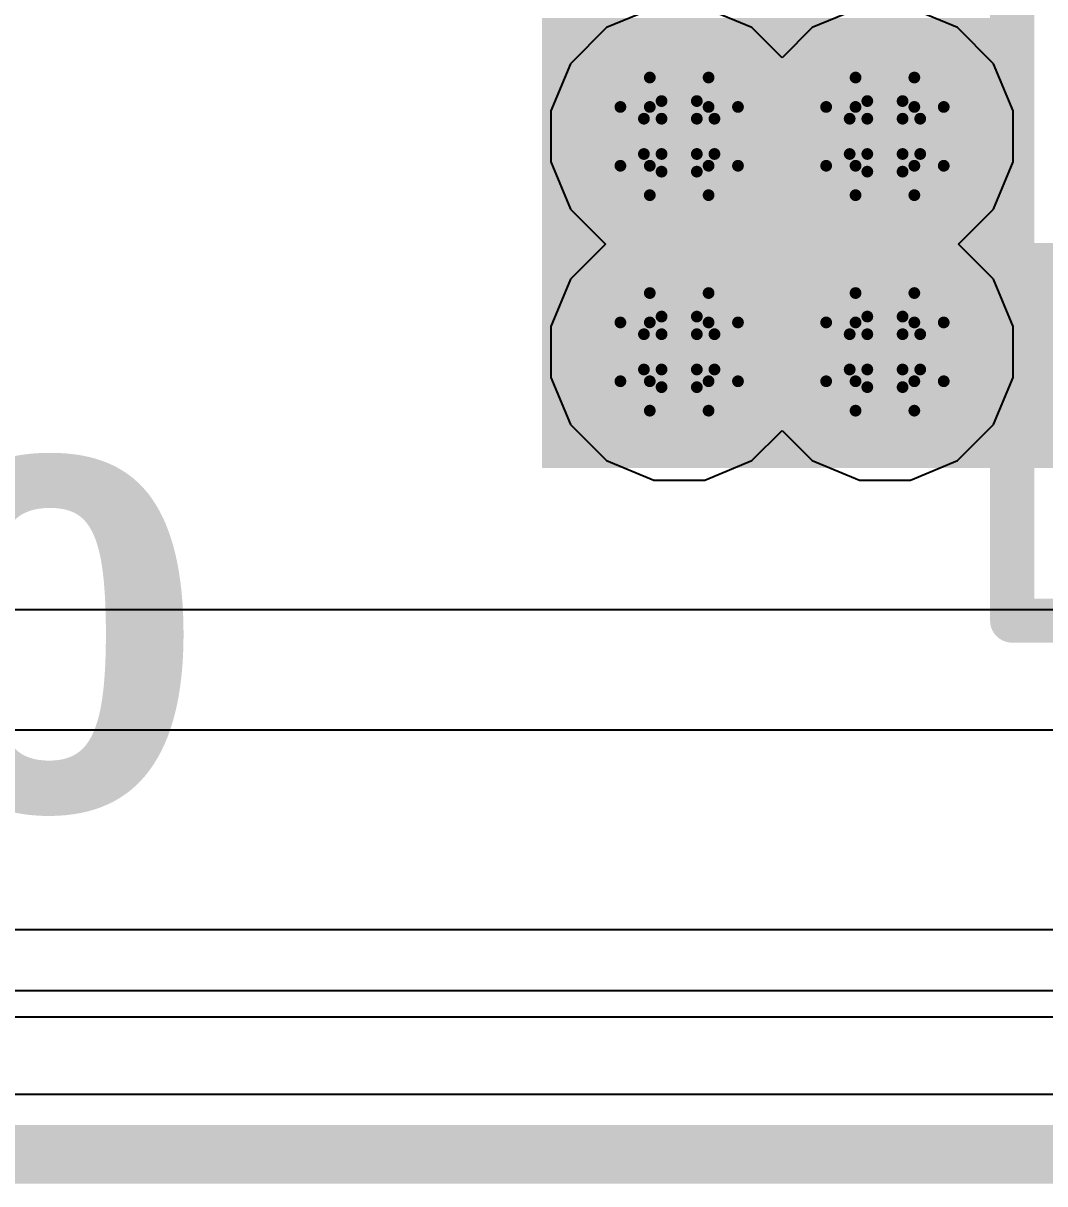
# Model space of a CAD drawing. Header units: inches. Extents: x -3 to 5259, y -3 to 5282.
# Drawn here: x 23.16 to 27.57, y -2.85 to 2.16 of the extents above; entities that cross this region are included whole.
import ezdxf

# ---------------------------------------------------------------- set-up
doc = ezdxf.new("R2010")
doc.units = ezdxf.units.IN
for name, color, linetype in [('Board Outline', 216, 'Continuous'), ('Bottom Layer', 5, 'Continuous'), ('Bottom Solder', 6, 'Continuous'), ('Drill Drawing', 1, 'Continuous'), ('Layer 1', 16, 'Continuous'), ('Layer 2', 76, 'Continuous'), ('Top Layer', 1, 'Continuous'), ('Top Overlay', 2, 'Continuous'), ('Top Solder', 216, 'Continuous'), ('Via Holes', 16, 'Continuous')]:
    doc.layers.add(name, color=color, linetype=linetype)
doc.styles.add('Arial Black_Bold', font='', dxfattribs={"height": 0.2})
doc.styles.get('Arial Black_Bold').set_extended_font_data('Arial Black', bold=True)

msp = doc.modelspace()

# ---------------------------------------------------------------- hatches: boundary and pattern name
at = {"layer": 'Bottom Layer'}
h = msp.add_hatch(color=5, dxfattribs=at)
edge = h.paths.add_edge_path()
edge.add_arc((25.9934, 1.6743), 0.3, 0, 360)
h = msp.add_hatch(color=5, dxfattribs=at)
edge = h.paths.add_edge_path()
edge.add_arc((26.8824, 1.6743), 0.3, 0, 360)
h = msp.add_hatch(color=5, dxfattribs=at)
edge = h.paths.add_edge_path()
edge.add_arc((25.9934, 0.7436), 0.3, 0, 360)
h = msp.add_hatch(color=5, dxfattribs=at)
edge = h.paths.add_edge_path()
edge.add_arc((26.8824, 0.7436), 0.3, 0, 360)
at = {"layer": 'Bottom Solder'}
h = msp.add_hatch(color=6, dxfattribs=at)
edge = h.paths.add_edge_path()
edge.add_arc((25.9934, 1.6743), 0.4016, 0, 360)
h = msp.add_hatch(color=6, dxfattribs=at)
edge = h.paths.add_edge_path()
edge.add_arc((26.8824, 1.6743), 0.4016, 0, 360)
h = msp.add_hatch(color=6, dxfattribs=at)
edge = h.paths.add_edge_path()
edge.add_arc((25.9934, 0.7436), 0.4016, 0, 360)
h = msp.add_hatch(color=6, dxfattribs=at)
edge = h.paths.add_edge_path()
edge.add_arc((26.8824, 0.7436), 0.4016, 0, 360)
at = {"layer": 'Layer 1'}
h = msp.add_hatch(color=16, dxfattribs=at)
edge = h.paths.add_edge_path()
edge.add_arc((25.9934, 1.6743), 0.3, 0, 360)
h = msp.add_hatch(color=16, dxfattribs=at)
edge = h.paths.add_edge_path()
edge.add_arc((26.8824, 1.6743), 0.3, 0, 360)
h = msp.add_hatch(color=16, dxfattribs=at)
edge = h.paths.add_edge_path()
edge.add_arc((25.9934, 0.7436), 0.3, 0, 360)
h = msp.add_hatch(color=16, dxfattribs=at)
edge = h.paths.add_edge_path()
edge.add_arc((26.8824, 0.7436), 0.3, 0, 360)
at = {"layer": 'Layer 2'}
h = msp.add_hatch(color=76, dxfattribs=at)
edge = h.paths.add_edge_path()
edge.add_arc((25.9934, 1.6743), 0.3, 0, 360)
h = msp.add_hatch(color=76, dxfattribs=at)
edge = h.paths.add_edge_path()
edge.add_arc((26.8824, 1.6743), 0.3, 0, 360)
h = msp.add_hatch(color=76, dxfattribs=at)
edge = h.paths.add_edge_path()
edge.add_arc((25.9934, 0.7436), 0.3, 0, 360)
h = msp.add_hatch(color=76, dxfattribs=at)
edge = h.paths.add_edge_path()
edge.add_arc((26.8824, 0.7436), 0.3, 0, 360)
at = {"layer": 'Top Layer'}
for points in [[(25.4, 0.2422), (27.4956, 0.2422), (27.4956, 2.1859), (25.4, 2.1859)], [(25.4, 0.2422), (28.7619, 0.2422), (28.7619, 1.2135), (25.4, 1.2135)]]:
    msp.add_hatch(color=1, dxfattribs=at).paths.add_polyline_path(points)
h = msp.add_hatch(color=1, dxfattribs=at)
edge = h.paths.add_edge_path()
edge.add_arc((25.9934, 1.6743), 0.3, 0, 360)
h = msp.add_hatch(color=1, dxfattribs=at)
edge = h.paths.add_edge_path()
edge.add_arc((26.8824, 1.6743), 0.3, 0, 360)
h = msp.add_hatch(color=1, dxfattribs=at)
edge = h.paths.add_edge_path()
edge.add_arc((25.9934, 0.7436), 0.3, 0, 360)
h = msp.add_hatch(color=1, dxfattribs=at)
edge = h.paths.add_edge_path()
edge.add_arc((26.8824, 0.7436), 0.3, 0, 360)
at = {"layer": 'Top Solder'}
h = msp.add_hatch(color=216, dxfattribs=at)
edge = h.paths.add_edge_path()
edge.add_arc((25.9934, 1.6743), 0.4016, 0, 360)
h = msp.add_hatch(color=216, dxfattribs=at)
edge = h.paths.add_edge_path()
edge.add_arc((26.8824, 1.6743), 0.4016, 0, 360)
h = msp.add_hatch(color=216, dxfattribs=at)
edge = h.paths.add_edge_path()
edge.add_arc((25.9934, 0.7436), 0.4016, 0, 360)
h = msp.add_hatch(color=216, dxfattribs=at)
edge = h.paths.add_edge_path()
edge.add_arc((26.8824, 0.7436), 0.4016, 0, 360)
at = {"layer": 'Via Holes'}
h = msp.add_hatch(color=7, dxfattribs=at)
edge = h.paths.add_edge_path()
edge.add_arc((25.9934, 1.6743), 0.15, 0, 360)
h = msp.add_hatch(color=7, dxfattribs=at)
edge = h.paths.add_edge_path()
edge.add_arc((26.8824, 1.6743), 0.15, 0, 360)
h = msp.add_hatch(color=7, dxfattribs=at)
edge = h.paths.add_edge_path()
edge.add_arc((25.9934, 0.7436), 0.15, 0, 360)
h = msp.add_hatch(color=7, dxfattribs=at)
edge = h.paths.add_edge_path()
edge.add_arc((26.8824, 0.7436), 0.15, 0, 360)

# ---------------------------------------------------------------- linework, layer by layer
at = {"layer": 'Board Outline'}
msp.add_lwpolyline([(-2.7223, -2.7223, 0.254, 0.254, 0), (147.2777, -2.7223, 0.254, 0.254, 0)], format="xyseb", dxfattribs=at)
at = {"layer": 'Bottom Layer'}
msp.add_line((139.342, -1.7526), (5.2329, -1.7526), dxfattribs=at)
at = {"layer": 'Drill Drawing'}
for points in [[(25.8664, 1.8013, 0.0508, 0.0508, 0), (25.8664, 1.9283, 0.0508, 0.0508, 0)], [(25.8664, 1.9283, 0.0508, 0.0508, 0), (26.1204, 1.9283, 0.0508, 0.0508, 0)], [(26.1204, 1.8013, 0.0508, 0.0508, 0), (26.1204, 1.9283, 0.0508, 0.0508, 0)], [(26.7554, 1.8013, 0.0508, 0.0508, 0), (26.7554, 1.9283, 0.0508, 0.0508, 0)], [(26.7554, 1.9283, 0.0508, 0.0508, 0), (27.0094, 1.9283, 0.0508, 0.0508, 0)], [(27.0094, 1.8013, 0.0508, 0.0508, 0), (27.0094, 1.9283, 0.0508, 0.0508, 0)], [(25.7394, 1.5473, 0.0508, 0.0508, 0), (25.7394, 1.8013, 0.0508, 0.0508, 0)], [(25.7394, 1.8013, 0.0508, 0.0508, 0), (25.8664, 1.8013, 0.0508, 0.0508, 0)], [(25.9172, 1.7505, 0.0508, 0.0508, 0), (25.9172, 1.8267, 0.0508, 0.0508, 0)], [(25.9172, 1.8267, 0.0508, 0.0508, 0), (26.0696, 1.8267, 0.0508, 0.0508, 0)], [(26.0696, 1.7505, 0.0508, 0.0508, 0), (26.0696, 1.8267, 0.0508, 0.0508, 0)], [(26.1204, 1.8013, 0.0508, 0.0508, 0), (26.2474, 1.8013, 0.0508, 0.0508, 0)], [(26.2474, 1.5473, 0.0508, 0.0508, 0), (26.2474, 1.8013, 0.0508, 0.0508, 0)], [(26.6284, 1.5473, 0.0508, 0.0508, 0), (26.6284, 1.8013, 0.0508, 0.0508, 0)], [(26.6284, 1.8013, 0.0508, 0.0508, 0), (26.7554, 1.8013, 0.0508, 0.0508, 0)], [(26.8062, 1.7505, 0.0508, 0.0508, 0), (26.8062, 1.8267, 0.0508, 0.0508, 0)], [(26.8062, 1.8267, 0.0508, 0.0508, 0), (26.9586, 1.8267, 0.0508, 0.0508, 0)], [(26.9586, 1.7505, 0.0508, 0.0508, 0), (26.9586, 1.8267, 0.0508, 0.0508, 0)], [(27.0094, 1.8013, 0.0508, 0.0508, 0), (27.1364, 1.8013, 0.0508, 0.0508, 0)], [(27.1364, 1.5473, 0.0508, 0.0508, 0), (27.1364, 1.8013, 0.0508, 0.0508, 0)], [(25.841, 1.5981, 0.0508, 0.0508, 0), (25.841, 1.7505, 0.0508, 0.0508, 0)], [(25.841, 1.7505, 0.0508, 0.0508, 0), (25.9172, 1.7505, 0.0508, 0.0508, 0)], [(26.0696, 1.7505, 0.0508, 0.0508, 0), (26.1458, 1.7505, 0.0508, 0.0508, 0)], [(26.1458, 1.5981, 0.0508, 0.0508, 0), (26.1458, 1.7505, 0.0508, 0.0508, 0)], [(26.73, 1.5981, 0.0508, 0.0508, 0), (26.73, 1.7505, 0.0508, 0.0508, 0)], [(26.73, 1.7505, 0.0508, 0.0508, 0), (26.8062, 1.7505, 0.0508, 0.0508, 0)], [(26.9586, 1.7505, 0.0508, 0.0508, 0), (27.0348, 1.7505, 0.0508, 0.0508, 0)], [(27.0348, 1.5981, 0.0508, 0.0508, 0), (27.0348, 1.7505, 0.0508, 0.0508, 0)], [(25.841, 1.5981, 0.0508, 0.0508, 0), (25.9172, 1.5981, 0.0508, 0.0508, 0)], [(25.9172, 1.5219, 0.0508, 0.0508, 0), (25.9172, 1.5981, 0.0508, 0.0508, 0)], [(26.0696, 1.5981, 0.0508, 0.0508, 0), (26.1458, 1.5981, 0.0508, 0.0508, 0)], [(26.0696, 1.5219, 0.0508, 0.0508, 0), (26.0696, 1.5981, 0.0508, 0.0508, 0)], [(26.73, 1.5981, 0.0508, 0.0508, 0), (26.8062, 1.5981, 0.0508, 0.0508, 0)], [(26.8062, 1.5219, 0.0508, 0.0508, 0), (26.8062, 1.5981, 0.0508, 0.0508, 0)], [(26.9586, 1.5981, 0.0508, 0.0508, 0), (27.0348, 1.5981, 0.0508, 0.0508, 0)], [(26.9586, 1.5219, 0.0508, 0.0508, 0), (26.9586, 1.5981, 0.0508, 0.0508, 0)], [(25.7394, 1.5473, 0.0508, 0.0508, 0), (25.8664, 1.5473, 0.0508, 0.0508, 0)], [(25.8664, 1.4203, 0.0508, 0.0508, 0), (25.8664, 1.5473, 0.0508, 0.0508, 0)], [(26.1204, 1.5473, 0.0508, 0.0508, 0), (26.2474, 1.5473, 0.0508, 0.0508, 0)], [(26.1204, 1.4203, 0.0508, 0.0508, 0), (26.1204, 1.5473, 0.0508, 0.0508, 0)], [(26.6284, 1.5473, 0.0508, 0.0508, 0), (26.7554, 1.5473, 0.0508, 0.0508, 0)], [(26.7554, 1.4203, 0.0508, 0.0508, 0), (26.7554, 1.5473, 0.0508, 0.0508, 0)], [(27.0094, 1.5473, 0.0508, 0.0508, 0), (27.1364, 1.5473, 0.0508, 0.0508, 0)], [(27.0094, 1.4203, 0.0508, 0.0508, 0), (27.0094, 1.5473, 0.0508, 0.0508, 0)], [(25.9172, 1.5219, 0.0508, 0.0508, 0), (26.0696, 1.5219, 0.0508, 0.0508, 0)], [(26.8062, 1.5219, 0.0508, 0.0508, 0), (26.9586, 1.5219, 0.0508, 0.0508, 0)], [(25.8664, 1.4203, 0.0508, 0.0508, 0), (26.1204, 1.4203, 0.0508, 0.0508, 0)], [(26.7554, 1.4203, 0.0508, 0.0508, 0), (27.0094, 1.4203, 0.0508, 0.0508, 0)], [(25.8664, 0.8706, 0.0508, 0.0508, 0), (25.8664, 0.9976, 0.0508, 0.0508, 0)], [(25.8664, 0.9976, 0.0508, 0.0508, 0), (26.1204, 0.9976, 0.0508, 0.0508, 0)], [(26.1204, 0.8706, 0.0508, 0.0508, 0), (26.1204, 0.9976, 0.0508, 0.0508, 0)], [(26.7554, 0.8706, 0.0508, 0.0508, 0), (26.7554, 0.9976, 0.0508, 0.0508, 0)], [(26.7554, 0.9976, 0.0508, 0.0508, 0), (27.0094, 0.9976, 0.0508, 0.0508, 0)], [(27.0094, 0.8706, 0.0508, 0.0508, 0), (27.0094, 0.9976, 0.0508, 0.0508, 0)], [(25.9172, 0.8198, 0.0508, 0.0508, 0), (25.9172, 0.896, 0.0508, 0.0508, 0)], [(25.9172, 0.896, 0.0508, 0.0508, 0), (26.0696, 0.896, 0.0508, 0.0508, 0)], [(26.0696, 0.8198, 0.0508, 0.0508, 0), (26.0696, 0.896, 0.0508, 0.0508, 0)], [(26.8062, 0.8198, 0.0508, 0.0508, 0), (26.8062, 0.896, 0.0508, 0.0508, 0)], [(26.8062, 0.896, 0.0508, 0.0508, 0), (26.9586, 0.896, 0.0508, 0.0508, 0)], [(26.9586, 0.8198, 0.0508, 0.0508, 0), (26.9586, 0.896, 0.0508, 0.0508, 0)], [(25.7394, 0.6166, 0.0508, 0.0508, 0), (25.7394, 0.8706, 0.0508, 0.0508, 0)], [(25.7394, 0.8706, 0.0508, 0.0508, 0), (25.8664, 0.8706, 0.0508, 0.0508, 0)], [(26.1204, 0.8706, 0.0508, 0.0508, 0), (26.2474, 0.8706, 0.0508, 0.0508, 0)], [(26.2474, 0.6166, 0.0508, 0.0508, 0), (26.2474, 0.8706, 0.0508, 0.0508, 0)], [(26.6284, 0.6166, 0.0508, 0.0508, 0), (26.6284, 0.8706, 0.0508, 0.0508, 0)], [(26.6284, 0.8706, 0.0508, 0.0508, 0), (26.7554, 0.8706, 0.0508, 0.0508, 0)], [(27.0094, 0.8706, 0.0508, 0.0508, 0), (27.1364, 0.8706, 0.0508, 0.0508, 0)], [(27.1364, 0.6166, 0.0508, 0.0508, 0), (27.1364, 0.8706, 0.0508, 0.0508, 0)], [(25.841, 0.6674, 0.0508, 0.0508, 0), (25.841, 0.8198, 0.0508, 0.0508, 0)], [(25.841, 0.8198, 0.0508, 0.0508, 0), (25.9172, 0.8198, 0.0508, 0.0508, 0)], [(26.0696, 0.8198, 0.0508, 0.0508, 0), (26.1458, 0.8198, 0.0508, 0.0508, 0)], [(26.1458, 0.6674, 0.0508, 0.0508, 0), (26.1458, 0.8198, 0.0508, 0.0508, 0)], [(26.73, 0.6674, 0.0508, 0.0508, 0), (26.73, 0.8198, 0.0508, 0.0508, 0)], [(26.73, 0.8198, 0.0508, 0.0508, 0), (26.8062, 0.8198, 0.0508, 0.0508, 0)], [(26.9586, 0.8198, 0.0508, 0.0508, 0), (27.0348, 0.8198, 0.0508, 0.0508, 0)], [(27.0348, 0.6674, 0.0508, 0.0508, 0), (27.0348, 0.8198, 0.0508, 0.0508, 0)], [(25.841, 0.6674, 0.0508, 0.0508, 0), (25.9172, 0.6674, 0.0508, 0.0508, 0)], [(25.9172, 0.5912, 0.0508, 0.0508, 0), (25.9172, 0.6674, 0.0508, 0.0508, 0)], [(26.0696, 0.6674, 0.0508, 0.0508, 0), (26.1458, 0.6674, 0.0508, 0.0508, 0)], [(26.0696, 0.5912, 0.0508, 0.0508, 0), (26.0696, 0.6674, 0.0508, 0.0508, 0)], [(26.73, 0.6674, 0.0508, 0.0508, 0), (26.8062, 0.6674, 0.0508, 0.0508, 0)], [(26.8062, 0.5912, 0.0508, 0.0508, 0), (26.8062, 0.6674, 0.0508, 0.0508, 0)], [(26.9586, 0.6674, 0.0508, 0.0508, 0), (27.0348, 0.6674, 0.0508, 0.0508, 0)], [(26.9586, 0.5912, 0.0508, 0.0508, 0), (26.9586, 0.6674, 0.0508, 0.0508, 0)], [(25.7394, 0.6166, 0.0508, 0.0508, 0), (25.8664, 0.6166, 0.0508, 0.0508, 0)], [(25.8664, 0.4896, 0.0508, 0.0508, 0), (25.8664, 0.6166, 0.0508, 0.0508, 0)], [(25.9172, 0.5912, 0.0508, 0.0508, 0), (26.0696, 0.5912, 0.0508, 0.0508, 0)], [(26.1204, 0.6166, 0.0508, 0.0508, 0), (26.2474, 0.6166, 0.0508, 0.0508, 0)], [(26.1204, 0.4896, 0.0508, 0.0508, 0), (26.1204, 0.6166, 0.0508, 0.0508, 0)], [(26.6284, 0.6166, 0.0508, 0.0508, 0), (26.7554, 0.6166, 0.0508, 0.0508, 0)], [(26.7554, 0.4896, 0.0508, 0.0508, 0), (26.7554, 0.6166, 0.0508, 0.0508, 0)], [(26.8062, 0.5912, 0.0508, 0.0508, 0), (26.9586, 0.5912, 0.0508, 0.0508, 0)], [(27.0094, 0.6166, 0.0508, 0.0508, 0), (27.1364, 0.6166, 0.0508, 0.0508, 0)], [(27.0094, 0.4896, 0.0508, 0.0508, 0), (27.0094, 0.6166, 0.0508, 0.0508, 0)], [(25.8664, 0.4896, 0.0508, 0.0508, 0), (26.1204, 0.4896, 0.0508, 0.0508, 0)], [(26.7554, 0.4896, 0.0508, 0.0508, 0), (27.0094, 0.4896, 0.0508, 0.0508, 0)]]:
    msp.add_lwpolyline(points, format="xyseb", dxfattribs=at)
for points in [[(25.8537, 1.9283, 0.0254, 0.0254, 1), (25.8791, 1.9283, 0.0254, 0.0254, 1)], [(25.8537, 1.9283, 0.0254, 0.0254, 1), (25.8791, 1.9283, 0.0254, 0.0254, 1)], [(26.1077, 1.9283, 0.0254, 0.0254, 1), (26.1331, 1.9283, 0.0254, 0.0254, 1)], [(26.1077, 1.9283, 0.0254, 0.0254, 1), (26.1331, 1.9283, 0.0254, 0.0254, 1)], [(26.7427, 1.9283, 0.0254, 0.0254, 1), (26.7681, 1.9283, 0.0254, 0.0254, 1)], [(26.7427, 1.9283, 0.0254, 0.0254, 1), (26.7681, 1.9283, 0.0254, 0.0254, 1)], [(26.9967, 1.9283, 0.0254, 0.0254, 1), (27.0221, 1.9283, 0.0254, 0.0254, 1)], [(26.9967, 1.9283, 0.0254, 0.0254, 1), (27.0221, 1.9283, 0.0254, 0.0254, 1)], [(25.7267, 1.8013, 0.0254, 0.0254, 1), (25.7521, 1.8013, 0.0254, 0.0254, 1)], [(25.7267, 1.8013, 0.0254, 0.0254, 1), (25.7521, 1.8013, 0.0254, 0.0254, 1)], [(25.8537, 1.8013, 0.0254, 0.0254, 1), (25.8791, 1.8013, 0.0254, 0.0254, 1)], [(25.8537, 1.8013, 0.0254, 0.0254, 1), (25.8791, 1.8013, 0.0254, 0.0254, 1)], [(25.9045, 1.8267, 0.0254, 0.0254, 1), (25.9299, 1.8267, 0.0254, 0.0254, 1)], [(25.9045, 1.8267, 0.0254, 0.0254, 1), (25.9299, 1.8267, 0.0254, 0.0254, 1)], [(26.0569, 1.8267, 0.0254, 0.0254, 1), (26.0823, 1.8267, 0.0254, 0.0254, 1)], [(26.0569, 1.8267, 0.0254, 0.0254, 1), (26.0823, 1.8267, 0.0254, 0.0254, 1)], [(26.1077, 1.8013, 0.0254, 0.0254, 1), (26.1331, 1.8013, 0.0254, 0.0254, 1)], [(26.1077, 1.8013, 0.0254, 0.0254, 1), (26.1331, 1.8013, 0.0254, 0.0254, 1)], [(26.2347, 1.8013, 0.0254, 0.0254, 1), (26.2601, 1.8013, 0.0254, 0.0254, 1)], [(26.2347, 1.8013, 0.0254, 0.0254, 1), (26.2601, 1.8013, 0.0254, 0.0254, 1)], [(26.6157, 1.8013, 0.0254, 0.0254, 1), (26.6411, 1.8013, 0.0254, 0.0254, 1)], [(26.6157, 1.8013, 0.0254, 0.0254, 1), (26.6411, 1.8013, 0.0254, 0.0254, 1)], [(26.7427, 1.8013, 0.0254, 0.0254, 1), (26.7681, 1.8013, 0.0254, 0.0254, 1)], [(26.7427, 1.8013, 0.0254, 0.0254, 1), (26.7681, 1.8013, 0.0254, 0.0254, 1)], [(26.7935, 1.8267, 0.0254, 0.0254, 1), (26.8189, 1.8267, 0.0254, 0.0254, 1)], [(26.7935, 1.8267, 0.0254, 0.0254, 1), (26.8189, 1.8267, 0.0254, 0.0254, 1)], [(26.9459, 1.8267, 0.0254, 0.0254, 1), (26.9713, 1.8267, 0.0254, 0.0254, 1)], [(26.9459, 1.8267, 0.0254, 0.0254, 1), (26.9713, 1.8267, 0.0254, 0.0254, 1)], [(26.9967, 1.8013, 0.0254, 0.0254, 1), (27.0221, 1.8013, 0.0254, 0.0254, 1)], [(26.9967, 1.8013, 0.0254, 0.0254, 1), (27.0221, 1.8013, 0.0254, 0.0254, 1)], [(27.1237, 1.8013, 0.0254, 0.0254, 1), (27.1491, 1.8013, 0.0254, 0.0254, 1)], [(27.1237, 1.8013, 0.0254, 0.0254, 1), (27.1491, 1.8013, 0.0254, 0.0254, 1)], [(25.8283, 1.7505, 0.0254, 0.0254, 1), (25.8537, 1.7505, 0.0254, 0.0254, 1)], [(25.8283, 1.7505, 0.0254, 0.0254, 1), (25.8537, 1.7505, 0.0254, 0.0254, 1)], [(25.9045, 1.7505, 0.0254, 0.0254, 1), (25.9299, 1.7505, 0.0254, 0.0254, 1)], [(25.9045, 1.7505, 0.0254, 0.0254, 1), (25.9299, 1.7505, 0.0254, 0.0254, 1)], [(26.0569, 1.7505, 0.0254, 0.0254, 1), (26.0823, 1.7505, 0.0254, 0.0254, 1)], [(26.0569, 1.7505, 0.0254, 0.0254, 1), (26.0823, 1.7505, 0.0254, 0.0254, 1)], [(26.1331, 1.7505, 0.0254, 0.0254, 1), (26.1585, 1.7505, 0.0254, 0.0254, 1)], [(26.1331, 1.7505, 0.0254, 0.0254, 1), (26.1585, 1.7505, 0.0254, 0.0254, 1)], [(26.7173, 1.7505, 0.0254, 0.0254, 1), (26.7427, 1.7505, 0.0254, 0.0254, 1)], [(26.7173, 1.7505, 0.0254, 0.0254, 1), (26.7427, 1.7505, 0.0254, 0.0254, 1)], [(26.7935, 1.7505, 0.0254, 0.0254, 1), (26.8189, 1.7505, 0.0254, 0.0254, 1)], [(26.7935, 1.7505, 0.0254, 0.0254, 1), (26.8189, 1.7505, 0.0254, 0.0254, 1)], [(26.9459, 1.7505, 0.0254, 0.0254, 1), (26.9713, 1.7505, 0.0254, 0.0254, 1)], [(26.9459, 1.7505, 0.0254, 0.0254, 1), (26.9713, 1.7505, 0.0254, 0.0254, 1)], [(27.0221, 1.7505, 0.0254, 0.0254, 1), (27.0475, 1.7505, 0.0254, 0.0254, 1)], [(27.0221, 1.7505, 0.0254, 0.0254, 1), (27.0475, 1.7505, 0.0254, 0.0254, 1)], [(25.8283, 1.5981, 0.0254, 0.0254, 1), (25.8537, 1.5981, 0.0254, 0.0254, 1)], [(25.8283, 1.5981, 0.0254, 0.0254, 1), (25.8537, 1.5981, 0.0254, 0.0254, 1)], [(25.9045, 1.5981, 0.0254, 0.0254, 1), (25.9299, 1.5981, 0.0254, 0.0254, 1)], [(25.9045, 1.5981, 0.0254, 0.0254, 1), (25.9299, 1.5981, 0.0254, 0.0254, 1)], [(26.0569, 1.5981, 0.0254, 0.0254, 1), (26.0823, 1.5981, 0.0254, 0.0254, 1)], [(26.0569, 1.5981, 0.0254, 0.0254, 1), (26.0823, 1.5981, 0.0254, 0.0254, 1)], [(26.1331, 1.5981, 0.0254, 0.0254, 1), (26.1585, 1.5981, 0.0254, 0.0254, 1)], [(26.1331, 1.5981, 0.0254, 0.0254, 1), (26.1585, 1.5981, 0.0254, 0.0254, 1)], [(26.7173, 1.5981, 0.0254, 0.0254, 1), (26.7427, 1.5981, 0.0254, 0.0254, 1)], [(26.7173, 1.5981, 0.0254, 0.0254, 1), (26.7427, 1.5981, 0.0254, 0.0254, 1)], [(26.7935, 1.5981, 0.0254, 0.0254, 1), (26.8189, 1.5981, 0.0254, 0.0254, 1)], [(26.7935, 1.5981, 0.0254, 0.0254, 1), (26.8189, 1.5981, 0.0254, 0.0254, 1)], [(26.9459, 1.5981, 0.0254, 0.0254, 1), (26.9713, 1.5981, 0.0254, 0.0254, 1)], [(26.9459, 1.5981, 0.0254, 0.0254, 1), (26.9713, 1.5981, 0.0254, 0.0254, 1)], [(27.0221, 1.5981, 0.0254, 0.0254, 1), (27.0475, 1.5981, 0.0254, 0.0254, 1)], [(27.0221, 1.5981, 0.0254, 0.0254, 1), (27.0475, 1.5981, 0.0254, 0.0254, 1)], [(25.7267, 1.5473, 0.0254, 0.0254, 1), (25.7521, 1.5473, 0.0254, 0.0254, 1)], [(25.7267, 1.5473, 0.0254, 0.0254, 1), (25.7521, 1.5473, 0.0254, 0.0254, 1)], [(25.8537, 1.5473, 0.0254, 0.0254, 1), (25.8791, 1.5473, 0.0254, 0.0254, 1)], [(25.8537, 1.5473, 0.0254, 0.0254, 1), (25.8791, 1.5473, 0.0254, 0.0254, 1)], [(26.1077, 1.5473, 0.0254, 0.0254, 1), (26.1331, 1.5473, 0.0254, 0.0254, 1)], [(26.1077, 1.5473, 0.0254, 0.0254, 1), (26.1331, 1.5473, 0.0254, 0.0254, 1)], [(26.2347, 1.5473, 0.0254, 0.0254, 1), (26.2601, 1.5473, 0.0254, 0.0254, 1)], [(26.2347, 1.5473, 0.0254, 0.0254, 1), (26.2601, 1.5473, 0.0254, 0.0254, 1)], [(26.6157, 1.5473, 0.0254, 0.0254, 1), (26.6411, 1.5473, 0.0254, 0.0254, 1)], [(26.6157, 1.5473, 0.0254, 0.0254, 1), (26.6411, 1.5473, 0.0254, 0.0254, 1)], [(26.7427, 1.5473, 0.0254, 0.0254, 1), (26.7681, 1.5473, 0.0254, 0.0254, 1)], [(26.7427, 1.5473, 0.0254, 0.0254, 1), (26.7681, 1.5473, 0.0254, 0.0254, 1)], [(26.9967, 1.5473, 0.0254, 0.0254, 1), (27.0221, 1.5473, 0.0254, 0.0254, 1)], [(26.9967, 1.5473, 0.0254, 0.0254, 1), (27.0221, 1.5473, 0.0254, 0.0254, 1)], [(27.1237, 1.5473, 0.0254, 0.0254, 1), (27.1491, 1.5473, 0.0254, 0.0254, 1)], [(27.1237, 1.5473, 0.0254, 0.0254, 1), (27.1491, 1.5473, 0.0254, 0.0254, 1)], [(25.9045, 1.5219, 0.0254, 0.0254, 1), (25.9299, 1.5219, 0.0254, 0.0254, 1)], [(25.9045, 1.5219, 0.0254, 0.0254, 1), (25.9299, 1.5219, 0.0254, 0.0254, 1)], [(26.0569, 1.5219, 0.0254, 0.0254, 1), (26.0823, 1.5219, 0.0254, 0.0254, 1)], [(26.0569, 1.5219, 0.0254, 0.0254, 1), (26.0823, 1.5219, 0.0254, 0.0254, 1)], [(26.7935, 1.5219, 0.0254, 0.0254, 1), (26.8189, 1.5219, 0.0254, 0.0254, 1)], [(26.7935, 1.5219, 0.0254, 0.0254, 1), (26.8189, 1.5219, 0.0254, 0.0254, 1)], [(26.9459, 1.5219, 0.0254, 0.0254, 1), (26.9713, 1.5219, 0.0254, 0.0254, 1)], [(26.9459, 1.5219, 0.0254, 0.0254, 1), (26.9713, 1.5219, 0.0254, 0.0254, 1)], [(25.8537, 1.4203, 0.0254, 0.0254, 1), (25.8791, 1.4203, 0.0254, 0.0254, 1)], [(25.8537, 1.4203, 0.0254, 0.0254, 1), (25.8791, 1.4203, 0.0254, 0.0254, 1)], [(26.1077, 1.4203, 0.0254, 0.0254, 1), (26.1331, 1.4203, 0.0254, 0.0254, 1)], [(26.1077, 1.4203, 0.0254, 0.0254, 1), (26.1331, 1.4203, 0.0254, 0.0254, 1)], [(26.7427, 1.4203, 0.0254, 0.0254, 1), (26.7681, 1.4203, 0.0254, 0.0254, 1)], [(26.7427, 1.4203, 0.0254, 0.0254, 1), (26.7681, 1.4203, 0.0254, 0.0254, 1)], [(26.9967, 1.4203, 0.0254, 0.0254, 1), (27.0221, 1.4203, 0.0254, 0.0254, 1)], [(26.9967, 1.4203, 0.0254, 0.0254, 1), (27.0221, 1.4203, 0.0254, 0.0254, 1)], [(25.8537, 0.9976, 0.0254, 0.0254, 1), (25.8791, 0.9976, 0.0254, 0.0254, 1)], [(25.8537, 0.9976, 0.0254, 0.0254, 1), (25.8791, 0.9976, 0.0254, 0.0254, 1)], [(26.1077, 0.9976, 0.0254, 0.0254, 1), (26.1331, 0.9976, 0.0254, 0.0254, 1)], [(26.1077, 0.9976, 0.0254, 0.0254, 1), (26.1331, 0.9976, 0.0254, 0.0254, 1)], [(26.7427, 0.9976, 0.0254, 0.0254, 1), (26.7681, 0.9976, 0.0254, 0.0254, 1)], [(26.7427, 0.9976, 0.0254, 0.0254, 1), (26.7681, 0.9976, 0.0254, 0.0254, 1)], [(26.9967, 0.9976, 0.0254, 0.0254, 1), (27.0221, 0.9976, 0.0254, 0.0254, 1)], [(26.9967, 0.9976, 0.0254, 0.0254, 1), (27.0221, 0.9976, 0.0254, 0.0254, 1)], [(25.9045, 0.896, 0.0254, 0.0254, 1), (25.9299, 0.896, 0.0254, 0.0254, 1)], [(25.9045, 0.896, 0.0254, 0.0254, 1), (25.9299, 0.896, 0.0254, 0.0254, 1)], [(26.0569, 0.896, 0.0254, 0.0254, 1), (26.0823, 0.896, 0.0254, 0.0254, 1)], [(26.0569, 0.896, 0.0254, 0.0254, 1), (26.0823, 0.896, 0.0254, 0.0254, 1)], [(26.7935, 0.896, 0.0254, 0.0254, 1), (26.8189, 0.896, 0.0254, 0.0254, 1)], [(26.7935, 0.896, 0.0254, 0.0254, 1), (26.8189, 0.896, 0.0254, 0.0254, 1)], [(26.9459, 0.896, 0.0254, 0.0254, 1), (26.9713, 0.896, 0.0254, 0.0254, 1)], [(26.9459, 0.896, 0.0254, 0.0254, 1), (26.9713, 0.896, 0.0254, 0.0254, 1)], [(25.7267, 0.8706, 0.0254, 0.0254, 1), (25.7521, 0.8706, 0.0254, 0.0254, 1)], [(25.7267, 0.8706, 0.0254, 0.0254, 1), (25.7521, 0.8706, 0.0254, 0.0254, 1)], [(25.8537, 0.8706, 0.0254, 0.0254, 1), (25.8791, 0.8706, 0.0254, 0.0254, 1)], [(25.8537, 0.8706, 0.0254, 0.0254, 1), (25.8791, 0.8706, 0.0254, 0.0254, 1)], [(26.1077, 0.8706, 0.0254, 0.0254, 1), (26.1331, 0.8706, 0.0254, 0.0254, 1)], [(26.1077, 0.8706, 0.0254, 0.0254, 1), (26.1331, 0.8706, 0.0254, 0.0254, 1)], [(26.2347, 0.8706, 0.0254, 0.0254, 1), (26.2601, 0.8706, 0.0254, 0.0254, 1)], [(26.2347, 0.8706, 0.0254, 0.0254, 1), (26.2601, 0.8706, 0.0254, 0.0254, 1)], [(26.6157, 0.8706, 0.0254, 0.0254, 1), (26.6411, 0.8706, 0.0254, 0.0254, 1)], [(26.6157, 0.8706, 0.0254, 0.0254, 1), (26.6411, 0.8706, 0.0254, 0.0254, 1)], [(26.7427, 0.8706, 0.0254, 0.0254, 1), (26.7681, 0.8706, 0.0254, 0.0254, 1)], [(26.7427, 0.8706, 0.0254, 0.0254, 1), (26.7681, 0.8706, 0.0254, 0.0254, 1)], [(26.9967, 0.8706, 0.0254, 0.0254, 1), (27.0221, 0.8706, 0.0254, 0.0254, 1)], [(26.9967, 0.8706, 0.0254, 0.0254, 1), (27.0221, 0.8706, 0.0254, 0.0254, 1)], [(27.1237, 0.8706, 0.0254, 0.0254, 1), (27.1491, 0.8706, 0.0254, 0.0254, 1)], [(27.1237, 0.8706, 0.0254, 0.0254, 1), (27.1491, 0.8706, 0.0254, 0.0254, 1)], [(25.8283, 0.8198, 0.0254, 0.0254, 1), (25.8537, 0.8198, 0.0254, 0.0254, 1)], [(25.8283, 0.8198, 0.0254, 0.0254, 1), (25.8537, 0.8198, 0.0254, 0.0254, 1)], [(25.9045, 0.8198, 0.0254, 0.0254, 1), (25.9299, 0.8198, 0.0254, 0.0254, 1)], [(25.9045, 0.8198, 0.0254, 0.0254, 1), (25.9299, 0.8198, 0.0254, 0.0254, 1)], [(26.0569, 0.8198, 0.0254, 0.0254, 1), (26.0823, 0.8198, 0.0254, 0.0254, 1)], [(26.0569, 0.8198, 0.0254, 0.0254, 1), (26.0823, 0.8198, 0.0254, 0.0254, 1)], [(26.1331, 0.8198, 0.0254, 0.0254, 1), (26.1585, 0.8198, 0.0254, 0.0254, 1)], [(26.1331, 0.8198, 0.0254, 0.0254, 1), (26.1585, 0.8198, 0.0254, 0.0254, 1)], [(26.7173, 0.8198, 0.0254, 0.0254, 1), (26.7427, 0.8198, 0.0254, 0.0254, 1)], [(26.7173, 0.8198, 0.0254, 0.0254, 1), (26.7427, 0.8198, 0.0254, 0.0254, 1)], [(26.7935, 0.8198, 0.0254, 0.0254, 1), (26.8189, 0.8198, 0.0254, 0.0254, 1)], [(26.7935, 0.8198, 0.0254, 0.0254, 1), (26.8189, 0.8198, 0.0254, 0.0254, 1)], [(26.9459, 0.8198, 0.0254, 0.0254, 1), (26.9713, 0.8198, 0.0254, 0.0254, 1)], [(26.9459, 0.8198, 0.0254, 0.0254, 1), (26.9713, 0.8198, 0.0254, 0.0254, 1)], [(27.0221, 0.8198, 0.0254, 0.0254, 1), (27.0475, 0.8198, 0.0254, 0.0254, 1)], [(27.0221, 0.8198, 0.0254, 0.0254, 1), (27.0475, 0.8198, 0.0254, 0.0254, 1)], [(25.8283, 0.6674, 0.0254, 0.0254, 1), (25.8537, 0.6674, 0.0254, 0.0254, 1)], [(25.8283, 0.6674, 0.0254, 0.0254, 1), (25.8537, 0.6674, 0.0254, 0.0254, 1)], [(25.9045, 0.6674, 0.0254, 0.0254, 1), (25.9299, 0.6674, 0.0254, 0.0254, 1)], [(25.9045, 0.6674, 0.0254, 0.0254, 1), (25.9299, 0.6674, 0.0254, 0.0254, 1)], [(26.0569, 0.6674, 0.0254, 0.0254, 1), (26.0823, 0.6674, 0.0254, 0.0254, 1)], [(26.0569, 0.6674, 0.0254, 0.0254, 1), (26.0823, 0.6674, 0.0254, 0.0254, 1)], [(26.1331, 0.6674, 0.0254, 0.0254, 1), (26.1585, 0.6674, 0.0254, 0.0254, 1)], [(26.1331, 0.6674, 0.0254, 0.0254, 1), (26.1585, 0.6674, 0.0254, 0.0254, 1)], [(26.7173, 0.6674, 0.0254, 0.0254, 1), (26.7427, 0.6674, 0.0254, 0.0254, 1)], [(26.7173, 0.6674, 0.0254, 0.0254, 1), (26.7427, 0.6674, 0.0254, 0.0254, 1)], [(26.7935, 0.6674, 0.0254, 0.0254, 1), (26.8189, 0.6674, 0.0254, 0.0254, 1)], [(26.7935, 0.6674, 0.0254, 0.0254, 1), (26.8189, 0.6674, 0.0254, 0.0254, 1)], [(26.9459, 0.6674, 0.0254, 0.0254, 1), (26.9713, 0.6674, 0.0254, 0.0254, 1)], [(26.9459, 0.6674, 0.0254, 0.0254, 1), (26.9713, 0.6674, 0.0254, 0.0254, 1)], [(27.0221, 0.6674, 0.0254, 0.0254, 1), (27.0475, 0.6674, 0.0254, 0.0254, 1)], [(27.0221, 0.6674, 0.0254, 0.0254, 1), (27.0475, 0.6674, 0.0254, 0.0254, 1)], [(25.7267, 0.6166, 0.0254, 0.0254, 1), (25.7521, 0.6166, 0.0254, 0.0254, 1)], [(25.7267, 0.6166, 0.0254, 0.0254, 1), (25.7521, 0.6166, 0.0254, 0.0254, 1)], [(25.8537, 0.6166, 0.0254, 0.0254, 1), (25.8791, 0.6166, 0.0254, 0.0254, 1)], [(25.8537, 0.6166, 0.0254, 0.0254, 1), (25.8791, 0.6166, 0.0254, 0.0254, 1)], [(25.9045, 0.5912, 0.0254, 0.0254, 1), (25.9299, 0.5912, 0.0254, 0.0254, 1)], [(25.9045, 0.5912, 0.0254, 0.0254, 1), (25.9299, 0.5912, 0.0254, 0.0254, 1)], [(26.0569, 0.5912, 0.0254, 0.0254, 1), (26.0823, 0.5912, 0.0254, 0.0254, 1)], [(26.0569, 0.5912, 0.0254, 0.0254, 1), (26.0823, 0.5912, 0.0254, 0.0254, 1)], [(26.1077, 0.6166, 0.0254, 0.0254, 1), (26.1331, 0.6166, 0.0254, 0.0254, 1)], [(26.1077, 0.6166, 0.0254, 0.0254, 1), (26.1331, 0.6166, 0.0254, 0.0254, 1)], [(26.2347, 0.6166, 0.0254, 0.0254, 1), (26.2601, 0.6166, 0.0254, 0.0254, 1)], [(26.2347, 0.6166, 0.0254, 0.0254, 1), (26.2601, 0.6166, 0.0254, 0.0254, 1)], [(26.6157, 0.6166, 0.0254, 0.0254, 1), (26.6411, 0.6166, 0.0254, 0.0254, 1)], [(26.6157, 0.6166, 0.0254, 0.0254, 1), (26.6411, 0.6166, 0.0254, 0.0254, 1)], [(26.7427, 0.6166, 0.0254, 0.0254, 1), (26.7681, 0.6166, 0.0254, 0.0254, 1)], [(26.7427, 0.6166, 0.0254, 0.0254, 1), (26.7681, 0.6166, 0.0254, 0.0254, 1)], [(26.7935, 0.5912, 0.0254, 0.0254, 1), (26.8189, 0.5912, 0.0254, 0.0254, 1)], [(26.7935, 0.5912, 0.0254, 0.0254, 1), (26.8189, 0.5912, 0.0254, 0.0254, 1)], [(26.9459, 0.5912, 0.0254, 0.0254, 1), (26.9713, 0.5912, 0.0254, 0.0254, 1)], [(26.9459, 0.5912, 0.0254, 0.0254, 1), (26.9713, 0.5912, 0.0254, 0.0254, 1)], [(26.9967, 0.6166, 0.0254, 0.0254, 1), (27.0221, 0.6166, 0.0254, 0.0254, 1)], [(26.9967, 0.6166, 0.0254, 0.0254, 1), (27.0221, 0.6166, 0.0254, 0.0254, 1)], [(27.1237, 0.6166, 0.0254, 0.0254, 1), (27.1491, 0.6166, 0.0254, 0.0254, 1)], [(27.1237, 0.6166, 0.0254, 0.0254, 1), (27.1491, 0.6166, 0.0254, 0.0254, 1)], [(25.8537, 0.4896, 0.0254, 0.0254, 1), (25.8791, 0.4896, 0.0254, 0.0254, 1)], [(25.8537, 0.4896, 0.0254, 0.0254, 1), (25.8791, 0.4896, 0.0254, 0.0254, 1)], [(26.1077, 0.4896, 0.0254, 0.0254, 1), (26.1331, 0.4896, 0.0254, 0.0254, 1)], [(26.1077, 0.4896, 0.0254, 0.0254, 1), (26.1331, 0.4896, 0.0254, 0.0254, 1)], [(26.7427, 0.4896, 0.0254, 0.0254, 1), (26.7681, 0.4896, 0.0254, 0.0254, 1)], [(26.7427, 0.4896, 0.0254, 0.0254, 1), (26.7681, 0.4896, 0.0254, 0.0254, 1)], [(26.9967, 0.4896, 0.0254, 0.0254, 1), (27.0221, 0.4896, 0.0254, 0.0254, 1)], [(26.9967, 0.4896, 0.0254, 0.0254, 1), (27.0221, 0.4896, 0.0254, 0.0254, 1)]]:
    msp.add_lwpolyline(points, format="xyseb", close=True, dxfattribs=at)
at = {"layer": 'Layer 1'}
for p, q in [((32.9646, -0.371), (6.8037, -0.371)), ((6.2857, -0.889), (138.044, -0.889)), ((147.0187, -2.4634), (-2.4634, -2.4634))]:
    msp.add_line(p, q, dxfattribs=at)
at = {"layer": 'Layer 2'}
for p, q in [((25.8832, 2.2283), (25.6796, 2.1439)), ((26.3072, 2.1439), (26.1036, 2.2283)), ((26.7722, 2.2283), (26.5686, 2.1439)), ((27.1962, 2.1439), (26.9926, 2.2283)), ((25.6796, 2.1439), (25.5238, 1.9881)), ((26.4379, 2.0132), (26.3072, 2.1439)), ((26.5686, 2.1439), (26.4379, 2.0132)), ((27.3521, 1.9881), (27.1962, 2.1439)), ((25.5238, 1.9881), (25.4394, 1.7845)), ((27.4364, 1.7845), (27.3521, 1.9881)), ((25.4394, 1.7845), (25.4394, 1.5641)), ((27.4364, 1.5641), (27.4364, 1.7845)), ((25.4394, 1.5641), (25.5238, 1.3605)), ((27.3521, 1.3605), (27.4364, 1.5641)), ((25.5238, 1.3605), (25.6753, 1.2089)), ((27.2006, 1.2089), (27.3521, 1.3605)), ((25.6753, 1.2089), (25.5238, 1.0574)), ((27.3521, 1.0574), (27.2006, 1.2089)), ((25.5238, 1.0574), (25.4394, 0.8538)), ((27.4364, 0.8538), (27.3521, 1.0574)), ((25.4394, 0.8538), (25.4394, 0.6334)), ((27.4364, 0.6334), (27.4364, 0.8538)), ((25.4394, 0.6334), (25.5238, 0.4298)), ((27.3521, 0.4298), (27.4364, 0.6334)), ((25.5238, 0.4298), (25.6796, 0.2739)), ((26.3072, 0.2739), (26.4379, 0.4046)), ((26.4379, 0.4046), (26.5686, 0.2739)), ((27.1962, 0.2739), (27.3521, 0.4298)), ((25.6796, 0.2739), (25.8832, 0.1896)), ((26.1036, 0.1896), (26.3072, 0.2739)), ((26.5686, 0.2739), (26.7722, 0.1896)), ((26.9926, 0.1896), (27.1962, 0.2739)), ((25.8832, 0.1896), (26.1036, 0.1896)), ((26.7722, 0.1896), (26.9926, 0.1896)), ((132.5616, -2.0155), (-2.1576, -2.0155))]:
    msp.add_line(p, q, dxfattribs=at)
at = {"layer": 'Top Layer'}
msp.add_line((43.4535, -2.13), (4.8883, -2.13), dxfattribs=at)
msp.add_lwpolyline([(27.0348, 0.6674, 0.381, 0.381, 0), (28.1523, 0.6674, 0.381, 0.381, 0)], format="xyseb", dxfattribs=at)
msp.add_lwpolyline([(26.9396, 0.6674, 0.1905, 0.1905, 1), (27.1301, 0.6674, 0.1905, 0.1905, 1)], format="xyseb", close=True, dxfattribs=at)
at = {"layer": 'Top Overlay'}
for points in [[(27.432, -0.417, 0.1905, 0.1905, 0), (27.432, 3.175, 0.1905, 0.1905, 0)], [(27.432, -0.417, 0.1905, 0.1905, 0), (34.2651, -0.417, 0.1905, 0.1905, 0)]]:
    msp.add_lwpolyline(points, format="xyseb", dxfattribs=at)
msp.add_lwpolyline([(27.3844, -0.417, 0.0952, 0.0952, 1), (27.4796, -0.417, 0.0952, 0.0952, 1)], format="xyseb", close=True, dxfattribs=at)
msp.add_lwpolyline([(27.3844, -0.417, 0.0952, 0.0952, 1), (27.4796, -0.417, 0.0952, 0.0952, 1)], format="xyseb", close=True, dxfattribs=at)

# ---------------------------------------------------------------- texts
at = {"layer": 'Top Overlay', "style": 'Arial Black_Bold'}
msp.add_text('5V0', height=1.524, rotation=360, dxfattribs=at).set_placement((19.6163, -1.2392))

doc.saveas('drawing.dxf')
